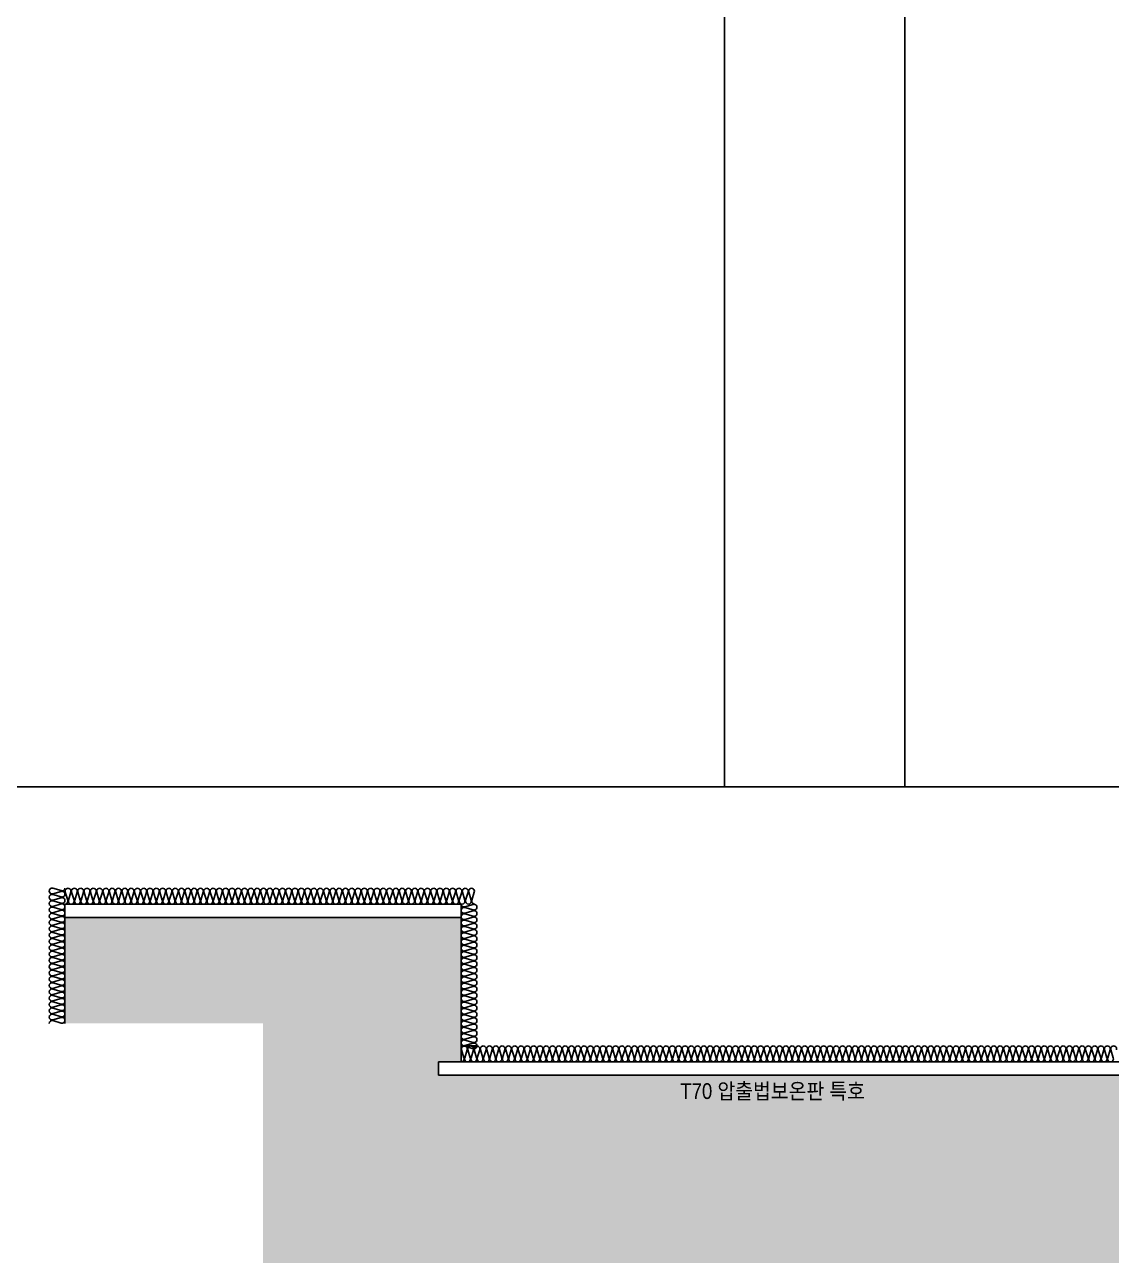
# Model space of a CAD drawing. Header units: millimetres. Extents: x 19868 to 801382, y -4805 to 85279.
# Drawn here: x 718579 to 723406, y 32849 to 38314 of the extents above; entities that cross this region are included whole.
import ezdxf
from ezdxf.enums import TextEntityAlignment as Align

# ---------------------------------------------------------------- set-up
doc = ezdxf.new("R2010")
doc.units = ezdxf.units.MM
doc.header["$LTSCALE"] = 250
for name, color, linetype in [('A-ELE-8', 8, 'Continuous'), ('A-FIN', 6, 'Continuous'), ('A-버림CONC', 4, 'Continuous'), ('ISL', 251, 'Continuous'), ('지반', 254, 'Continuous')]:
    doc.layers.add(name, color=color, linetype=linetype)
doc.layers.add('NOPLOT-단열', color=225, linetype='Continuous', plot=False)
doc.styles.add('Gdim', font='')
doc.styles.get('Gdim').set_extended_font_data('Dotum')

msp = doc.modelspace()

# ---------------------------------------------------------------- hatches: boundary and pattern name
at = {"layer": '지반'}
h = msp.add_hatch(dxfattribs=at)
h.set_pattern_fill('EARTH', color=251, scale=70, angle=45)
h.paths.add_polyline_path([(650617.8, 33228.9), (650617.8, 23234.4), (801382.4, 23234.4), (801382.4, 34608.9), (792588.2, 34608.9), (792588.2, 34478.9), (792638.2, 34478.9), (792638.2, 34418.9), (792388.2, 34418.9), (792388.2, 34478.9), (792438.2, 34478.9), (792438.2, 34628.9), (790388.2, 34628.9), (790388.2, 33878.9), (791163.2, 33878.9), (791163.2, 32378.9), (791263.2, 32378.9), (791263.2, 32318.9), (788063.2, 32318.9), (788063.2, 32378.9), (788163.2, 32378.9), (788163.2, 33878.9), (789618.2, 33878.9), (789618.2, 34448.9), (787708.2, 34448.9), (787708.2, 33008.9), (787808.2, 33008.9), (787808.2, 32948.9), (782968.2, 32948.9), (782968.2, 33008.9), (783068.2, 33008.9), (783068.2, 34248.9), (781958.2, 34248.9), (781958.2, 33208.9), (782058.2, 33208.9), (782058.2, 33148.9), (780218.2, 33148.9), (780148.2, 33218.9), (778788.2, 33218.9), (778788.2, 33278.9), (778888.2, 33278.9), (778888.2, 34318.9), (771638.2, 34318.9), (771638.2, 32778.9), (771738.2, 32778.9), (771738.2, 32718.9), (767038.2, 32718.9), (767038.2, 32778.9), (767138.2, 32778.9), (767138.2, 34318.9), (765913.1, 34318.9), (765813.1, 34218.9), (759888.2, 34218.9), (759888.2, 33178.9), (759988.2, 33178.9), (759988.2, 33118.9), (756788.2, 33118.9), (756788.2, 33178.9), (756888.2, 33178.9), (756888.2, 34218.9), (755638.2, 34218.9), (755638.2, 32978.9), (755738.2, 32978.9), (755738.2, 32918.9), (751038.2, 32918.9), (751038.2, 32978.9), (751138.2, 32978.9), (751138.2, 34518.9), (749088.2, 34518.9), (749088.2, 33778.9), (750613.2, 33778.9), (750613.2, 32278.9), (750713.2, 32278.9), (750713.2, 32218.9), (747513.2, 32218.9), (747513.2, 32278.9), (747613.2, 32278.9), (747613.2, 33778.9), (748488.2, 33778.9), (748488.2, 34078.9), (747988.2, 34078.9), (747988.2, 34418.9), (746363.2, 34418.9), (746363.2, 33478.9), (746463.2, 33478.9), (746463.2, 33418.9), (743263.2, 33418.9), (743263.2, 33478.9), (743363.2, 33478.9), (743363.2, 34418.9), (739738.2, 34418.9), (739738.2, 33978.9), (740338.2, 33978.9), (740338.2, 33278.9), (740438.2, 33278.9), (740438.2, 33218.9), (734738.2, 33218.9), (734738.2, 32978.9), (734838.2, 32978.9), (734838.2, 32918.9), (731638.2, 32918.9), (731638.2, 32978.9), (731738.2, 32978.9), (731738.2, 33218.9), (728228.2, 33218.9), (728158.2, 33148.9), (725968.2, 33148.9), (725968.2, 33208.9), (726068.2, 33208.9), (726068.2, 34048.9), (726668.2, 34048.9), (726668.2, 34348.9), (723658.2, 34348.9), (723658.2, 33708.9), (723758.2, 33708.9), (723758.2, 33648.9), (720418.2, 33648.9), (720418.2, 33708.9), (720518.2, 33708.9), (720518.2, 34348.9), (718758.2, 34348.9), (718758.2, 33878.9), (719638.2, 33878.9), (719638.2, 31878.9), (719738.2, 31878.9), (719738.2, 31818.9), (715038.2, 31818.9), (715038.2, 31878.9), (715138.2, 31878.9), (715138.2, 33878.9), (717988.2, 33878.9), (717988.2, 34622.3), (717870.2, 34622.3), (717870.2, 34603.9), (717820.2, 34603.9), (717820.2, 34622.3), (717588.2, 34622.3), (717588.2, 34682.3), (717638.2, 34682.3), (717637.5, 34831.6), (715313.2, 34820.3), (712988.3, 34808.9), (701138.2, 34568.9), (688982.5, 34328.9), (678538.2, 34278.9), (666388.2, 34228.9), (658288.2, 33228.9)])

# ---------------------------------------------------------------- linework, layer by layer
at = {"layer": 'A-ELE-8'}
for p, q in [((721688.2, 34928.9), (721688.2, 41318.9)), ((722488.2, 34928.9), (722488.2, 40568.9))]:
    msp.add_line(p, q, dxfattribs=at)
at = {"layer": 'A-FIN'}
msp.add_line((718338.2, 34928.9), (726838.2, 34928.9), dxfattribs=at)
at = {"layer": 'A-버림CONC'}
for p, q in [((718758.2, 34348.9), (720518.2, 34348.9)), ((720518.2, 33708.9), (720418.2, 33708.9)), ((720418.2, 33708.9), (720418.2, 33648.9)), ((720418.2, 33648.9), (723758.2, 33648.9))]:
    msp.add_line(p, q, dxfattribs=at)
at = {"layer": 'ISL'}
msp.add_line((720588.2, 33778.9), (720518.2, 33778.9), dxfattribs=at)
for points in [[(718688.2, 33878.9, -0.509267), (718705.2, 33891.3), (718741.2, 33880.6, 1.372593), (718741.2, 33905.3), (718705.2, 33894.6, -0.509267), (718688.2, 33906.9, -0.509267), (718705.2, 33919.3), (718741.2, 33908.6, 1.372593), (718741.2, 33933.3), (718705.2, 33922.6, -0.509267), (718688.2, 33934.9, -0.509267), (718705.2, 33947.3), (718741.2, 33936.6, 1.372593), (718741.2, 33961.3), (718705.2, 33950.6, -0.509267), (718688.2, 33962.9, -0.509267), (718705.2, 33975.3), (718741.2, 33964.6, 1.372593), (718741.2, 33989.3), (718705.2, 33978.6, -0.509267), (718688.2, 33990.9, -0.509267), (718705.2, 34003.3), (718741.2, 33992.6, 1.372593), (718741.2, 34017.3), (718705.2, 34006.6, -0.509267), (718688.2, 34018.9, -0.509267), (718705.2, 34031.3), (718741.2, 34020.6, 1.372593), (718741.2, 34045.3), (718705.2, 34034.6, -0.509267), (718688.2, 34046.9, -0.509267), (718705.2, 34059.3), (718741.2, 34048.6, 1.372593), (718741.2, 34073.3), (718705.2, 34062.6, -0.509267), (718688.2, 34074.9, -0.509267), (718705.2, 34087.3), (718741.2, 34076.6, 1.372593), (718741.2, 34101.3), (718705.2, 34090.6, -0.509267), (718688.2, 34102.9, -0.509267), (718705.2, 34115.3), (718741.2, 34104.6, 1.372593), (718741.2, 34129.3), (718705.2, 34118.6, -0.509267), (718688.2, 34130.9, -0.509267), (718705.2, 34143.3), (718741.2, 34132.6, 1.372593), (718741.2, 34157.3), (718705.2, 34146.6, -0.509267), (718688.2, 34158.9, -0.509267), (718705.2, 34171.3), (718741.2, 34160.6, 1.372593), (718741.2, 34185.3), (718705.2, 34174.6, -0.509267), (718688.2, 34186.9, -0.509267), (718705.2, 34199.3), (718741.2, 34188.6, 1.372593), (718741.2, 34213.3), (718705.2, 34202.6, -0.509267), (718688.2, 34214.9, -0.509267), (718705.2, 34227.3), (718741.2, 34216.6, 1.372593), (718741.2, 34241.3), (718705.2, 34230.6, -0.509267), (718688.2, 34242.9, -0.509267), (718705.2, 34255.3), (718741.2, 34244.6, 1.372593), (718741.2, 34269.3), (718705.2, 34258.6, -0.509267), (718688.2, 34270.9, -0.509267), (718705.2, 34283.3), (718741.2, 34272.6, 1.372593), (718741.2, 34297.3), (718705.2, 34286.6, -0.509267), (718688.2, 34298.9, -0.509267), (718705.2, 34311.3), (718741.2, 34300.6, 1.372593), (718741.2, 34325.3), (718705.2, 34314.6, -0.509267), (718688.2, 34326.9, -0.509267), (718705.2, 34339.3), (718741.2, 34328.6, 1.372593), (718741.2, 34353.3), (718705.2, 34342.6, -0.509267), (718688.2, 34354.9, -0.509267), (718705.2, 34367.3), (718741.2, 34356.6, 1.372593), (718741.2, 34381.3), (718705.2, 34370.6, -0.509267), (718688.2, 34382.9, -0.509267), (718705.2, 34395.3), (718741.2, 34384.6, 1.372593), (718741.2, 34409.3), (718705.2, 34398.6, -0.509267), (718688.2, 34410.9, -0.509267), (718705.2, 34423.3), (718741.2, 34412.6, 1.372593), (718741.2, 34437.3), (718705.2, 34426.6, -0.509267), (718688.2, 34438.9, -0.509267), (718705.2, 34451.3), (718741.2, 34440.6, 1.372593), (718741.2, 34465.3), (718705.2, 34454.6, -0.509267), (718688.2, 34466.9, -0.509267), (718705.2, 34479.3), (718741.2, 34468.6, 0.460628), (718758.1, 34478.9, 0.460628)], [(718758.2, 34408.9, 0.509267), (718770.6, 34425.9), (718759.9, 34462, -1.372593), (718784.6, 34462), (718773.9, 34425.9, 0.509267), (718786.2, 34408.9, 0.509267), (718798.6, 34425.9), (718787.9, 34462, -1.372593), (718812.6, 34462), (718801.9, 34425.9, 0.509267), (718814.2, 34408.9, 0.509267), (718826.6, 34425.9), (718815.9, 34462, -1.372593), (718840.6, 34462), (718829.9, 34425.9, 0.509267), (718842.2, 34408.9, 0.509267), (718854.6, 34425.9), (718843.9, 34462, -1.372593), (718868.6, 34462), (718857.9, 34425.9, 0.509267), (718870.2, 34408.9, 0.509267), (718882.6, 34425.9), (718871.9, 34462, -1.372593), (718896.6, 34462), (718885.9, 34425.9, 0.509267), (718898.2, 34408.9, 0.509267), (718910.6, 34425.9), (718899.9, 34462, -1.372593), (718924.6, 34462), (718913.9, 34425.9, 0.509267), (718926.2, 34408.9, 0.509267), (718938.6, 34425.9), (718927.9, 34462, -1.372593), (718952.6, 34462), (718941.9, 34425.9, 0.509267), (718954.2, 34408.9, 0.509267), (718966.6, 34425.9), (718955.9, 34462, -1.372593), (718980.6, 34462), (718969.9, 34425.9, 0.509267), (718982.2, 34408.9, 0.509267), (718994.6, 34425.9), (718983.9, 34462, -1.372593), (719008.6, 34462), (718997.9, 34425.9, 0.509267), (719010.2, 34408.9, 0.509267), (719022.6, 34425.9), (719011.9, 34462, -1.372593), (719036.6, 34462), (719025.9, 34425.9, 0.509267), (719038.2, 34408.9, 0.509267), (719050.6, 34425.9), (719039.9, 34462, -1.372593), (719064.6, 34462), (719053.9, 34425.9, 0.509267), (719066.2, 34408.9, 0.509267), (719078.6, 34425.9), (719067.9, 34462, -1.372593), (719092.6, 34462), (719081.9, 34425.9, 0.509267), (719094.2, 34408.9, 0.509267), (719106.6, 34425.9), (719095.9, 34462, -1.372593), (719120.6, 34462), (719109.9, 34425.9, 0.509267), (719122.2, 34408.9, 0.509267), (719134.6, 34425.9), (719123.9, 34462, -1.372593), (719148.6, 34462), (719137.9, 34425.9, 0.509267), (719150.2, 34408.9, 0.509267), (719162.6, 34425.9), (719151.9, 34462, -1.372593), (719176.6, 34462), (719165.9, 34425.9, 0.509267), (719178.2, 34408.9, 0.509267), (719190.6, 34425.9), (719179.9, 34462, -1.372593), (719204.6, 34462), (719193.9, 34425.9, 0.509267), (719206.2, 34408.9, 0.509267), (719218.6, 34425.9), (719207.9, 34462, -1.372593), (719232.6, 34462), (719221.9, 34425.9, 0.509267), (719234.2, 34408.9, 0.509267), (719246.6, 34425.9), (719235.9, 34462, -1.372593), (719260.6, 34462), (719249.9, 34425.9, 0.509267), (719262.2, 34408.9, 0.509267), (719274.6, 34425.9), (719263.9, 34462, -1.372593), (719288.6, 34462), (719277.9, 34425.9, 0.509267), (719290.2, 34408.9, 0.509267), (719302.6, 34425.9), (719291.9, 34462, -1.372593), (719316.6, 34462), (719305.9, 34425.9, 0.509267), (719318.2, 34408.9, 0.509267), (719330.6, 34425.9), (719319.9, 34462, -1.372593), (719344.6, 34462), (719333.9, 34425.9, 0.509267), (719346.2, 34408.9, 0.509267), (719358.6, 34425.9), (719347.9, 34462, -1.372593), (719372.6, 34462), (719361.9, 34425.9, 0.509267), (719374.2, 34408.9, 0.509267), (719386.6, 34425.9), (719375.9, 34462, -1.372593), (719400.6, 34462), (719389.9, 34425.9, 0.509267), (719402.2, 34408.9, 0.509267), (719414.6, 34425.9), (719403.9, 34462, -1.372593), (719428.6, 34462), (719417.9, 34425.9, 0.509267), (719430.2, 34408.9, 0.509267), (719442.6, 34425.9), (719431.9, 34462, -1.372593), (719456.6, 34462), (719445.9, 34425.9, 0.509267), (719458.2, 34408.9, 0.509267), (719470.6, 34425.9), (719459.9, 34462, -1.372593), (719484.6, 34462), (719473.9, 34425.9, 0.509267), (719486.2, 34408.9, 0.509267), (719498.6, 34425.9), (719487.9, 34462, -1.372593), (719512.6, 34462), (719501.9, 34425.9, 0.509267), (719514.2, 34408.9, 0.509267), (719526.6, 34425.9), (719515.9, 34462, -1.372593), (719540.6, 34462), (719529.9, 34425.9, 0.509267), (719542.2, 34408.9, 0.509267), (719554.6, 34425.9), (719543.9, 34462, -1.372593), (719568.6, 34462), (719557.9, 34425.9, 0.509267), (719570.2, 34408.9, 0.509267), (719582.6, 34425.9), (719571.9, 34462, -1.372593), (719596.6, 34462), (719585.9, 34425.9, 0.509267), (719598.2, 34408.9, 0.509267), (719610.6, 34425.9), (719599.9, 34462, -1.372593), (719624.6, 34462), (719613.9, 34425.9, 0.509267), (719626.2, 34408.9, 0.509267), (719638.6, 34425.9), (719627.9, 34462, -1.372593), (719652.6, 34462), (719641.9, 34425.9, 0.509267), (719654.2, 34408.9, 0.509267), (719666.6, 34425.9), (719655.9, 34462, -1.372593), (719680.6, 34462), (719669.9, 34425.9, 0.509267), (719682.2, 34408.9, 0.509267), (719694.6, 34425.9), (719683.9, 34462, -1.372593), (719708.6, 34462), (719697.9, 34425.9, 0.509267), (719710.2, 34408.9, 0.509267), (719722.6, 34425.9), (719711.9, 34462, -1.372593), (719736.6, 34462), (719725.9, 34425.9, 0.509267), (719738.2, 34408.9, 0.509267), (719750.6, 34425.9), (719739.9, 34462, -1.372593), (719764.6, 34462), (719753.9, 34425.9, 0.509267), (719766.2, 34408.9, 0.509267), (719778.6, 34425.9), (719767.9, 34462, -1.372593), (719792.6, 34462), (719781.9, 34425.9, 0.509267), (719794.2, 34408.9, 0.509267), (719806.6, 34425.9), (719795.9, 34462, -1.372593), (719820.6, 34462), (719809.9, 34425.9, 0.509267), (719822.2, 34408.9, 0.509267), (719834.6, 34425.9), (719823.9, 34462, -1.372593), (719848.6, 34462), (719837.9, 34425.9, 0.509267), (719850.2, 34408.9, 0.509267), (719862.6, 34425.9), (719851.9, 34462, -1.372593), (719876.6, 34462), (719865.9, 34425.9, 0.509267), (719878.2, 34408.9, 0.509267), (719890.6, 34425.9), (719879.9, 34462, -1.372593), (719904.6, 34462), (719893.9, 34425.9, 0.509267), (719906.2, 34408.9, 0.509267), (719918.6, 34425.9), (719907.9, 34462, -1.372593), (719932.6, 34462), (719921.9, 34425.9, 0.509267), (719934.2, 34408.9, 0.509267), (719946.6, 34425.9), (719935.9, 34462, -1.372593), (719960.6, 34462), (719949.9, 34425.9, 0.509267), (719962.2, 34408.9, 0.509267), (719974.6, 34425.9), (719963.9, 34462, -1.372593), (719988.6, 34462), (719977.9, 34425.9, 0.509267), (719990.2, 34408.9, 0.509267), (720002.6, 34425.9), (719991.9, 34462, -1.372593), (720016.6, 34462), (720005.9, 34425.9, 0.509267), (720018.2, 34408.9, 0.509267), (720030.6, 34425.9), (720019.9, 34462, -1.372593), (720044.6, 34462), (720033.9, 34425.9, 0.509267), (720046.2, 34408.9, 0.509267), (720058.6, 34425.9), (720047.9, 34462, -1.372593), (720072.6, 34462), (720061.9, 34425.9, 0.509267), (720074.2, 34408.9, 0.509267), (720086.6, 34425.9), (720075.9, 34462, -1.372593), (720100.6, 34462), (720089.9, 34425.9, 0.509267), (720102.2, 34408.9, 0.509267), (720114.6, 34425.9), (720103.9, 34462, -1.372593), (720128.6, 34462), (720117.9, 34425.9, 0.509267), (720130.2, 34408.9, 0.509267), (720142.6, 34425.9), (720131.9, 34462, -1.372593), (720156.6, 34462), (720145.9, 34425.9, 0.509267), (720158.2, 34408.9, 0.509267), (720170.6, 34425.9), (720159.9, 34462, -1.372593), (720184.6, 34462), (720173.9, 34425.9, 0.509267), (720186.2, 34408.9, 0.509267), (720198.6, 34425.9), (720187.9, 34462, -1.372593), (720212.6, 34462), (720201.9, 34425.9, 0.509267), (720214.2, 34408.9, 0.509267), (720226.6, 34425.9), (720215.9, 34462, -1.372593), (720240.6, 34462), (720229.9, 34425.9, 0.509267), (720242.2, 34408.9, 0.509267), (720254.6, 34425.9), (720243.9, 34462, -1.372593), (720268.6, 34462), (720257.9, 34425.9, 0.509267), (720270.2, 34408.9, 0.509267), (720282.6, 34425.9), (720271.9, 34462, -1.372593), (720296.6, 34462), (720285.9, 34425.9, 0.509267), (720298.2, 34408.9, 0.509267), (720310.6, 34425.9), (720299.9, 34462, -1.372593), (720324.6, 34462), (720313.9, 34425.9, 0.509267), (720326.2, 34408.9, 0.509267), (720338.6, 34425.9), (720327.9, 34462, -1.372593), (720352.6, 34462), (720341.9, 34425.9, 0.509267), (720354.2, 34408.9, 0.509267), (720366.6, 34425.9), (720355.9, 34462, -1.372593), (720380.6, 34462), (720369.9, 34425.9, 0.509267), (720382.2, 34408.9, 0.509267), (720394.6, 34425.9), (720383.9, 34462, -1.372593), (720408.6, 34462), (720397.9, 34425.9, 0.509267), (720410.2, 34408.9, 0.509267), (720422.6, 34425.9), (720411.9, 34462, -1.372593), (720436.6, 34462), (720425.9, 34425.9, 0.509267), (720438.2, 34408.9, 0.509267), (720450.6, 34425.9), (720439.9, 34462, -1.372593), (720464.6, 34462), (720453.9, 34425.9, 0.509267), (720466.2, 34408.9, 0.509267), (720478.6, 34425.9), (720467.9, 34462, -1.372593), (720492.6, 34462), (720481.9, 34425.9, 0.509267), (720494.2, 34408.9, 0.509267), (720506.6, 34425.9), (720495.9, 34462, -1.372593), (720520.6, 34462), (720509.9, 34425.9, 0.509267), (720522.2, 34408.9, 0.509267), (720534.6, 34425.9), (720523.9, 34462, -1.372593), (720548.6, 34462), (720537.9, 34425.9, 0.509267), (720550.2, 34408.9, 0.509267), (720562.6, 34425.9), (720551.9, 34462, -1.372593), (720576.6, 34462), (720565.9, 34425.9, 0.509267), (720578.2, 34408.9)], [(720518.2, 34408.9, 0.509267), (720535.2, 34396.6), (720571.2, 34407.3, -1.372593), (720571.2, 34382.6), (720535.2, 34393.3, 0.509267), (720518.2, 34380.9, 0.509267), (720535.2, 34368.6), (720571.2, 34379.3, -1.372593), (720571.2, 34354.6), (720535.2, 34365.3, 0.509267), (720518.2, 34352.9, 0.509267), (720535.2, 34340.6), (720571.2, 34351.3, -1.372593), (720571.2, 34326.6), (720535.2, 34337.3, 0.509267), (720518.2, 34324.9, 0.509267), (720535.2, 34312.6), (720571.2, 34323.3, -1.372593), (720571.2, 34298.6), (720535.2, 34309.3, 0.509267), (720518.2, 34296.9, 0.509267), (720535.2, 34284.6), (720571.2, 34295.3, -1.372593), (720571.2, 34270.6), (720535.2, 34281.3, 0.509267), (720518.2, 34268.9, 0.509267), (720535.2, 34256.6), (720571.2, 34267.3, -1.372593), (720571.2, 34242.6), (720535.2, 34253.3, 0.509267), (720518.2, 34240.9, 0.509267), (720535.2, 34228.6), (720571.2, 34239.3, -1.372593), (720571.2, 34214.6), (720535.2, 34225.3, 0.509267), (720518.2, 34212.9, 0.509267), (720535.2, 34200.6), (720571.2, 34211.3, -1.372593), (720571.2, 34186.6), (720535.2, 34197.3, 0.509267), (720518.2, 34184.9, 0.509267), (720535.2, 34172.6), (720571.2, 34183.3, -1.372593), (720571.2, 34158.6), (720535.2, 34169.3, 0.509267), (720518.2, 34156.9, 0.509267), (720535.2, 34144.6), (720571.2, 34155.3, -1.372593), (720571.2, 34130.6), (720535.2, 34141.3, 0.509267), (720518.2, 34128.9, 0.509267), (720535.2, 34116.6), (720571.2, 34127.3, -1.372593), (720571.2, 34102.6), (720535.2, 34113.3, 0.509267), (720518.2, 34100.9, 0.509267), (720535.2, 34088.6), (720571.2, 34099.3, -1.372593), (720571.2, 34074.6), (720535.2, 34085.3, 0.509267), (720518.2, 34072.9, 0.509267), (720535.2, 34060.6), (720571.2, 34071.3, -1.372593), (720571.2, 34046.6), (720535.2, 34057.3, 0.509267), (720518.2, 34044.9, 0.509267), (720535.2, 34032.6), (720571.2, 34043.3, -1.372593), (720571.2, 34018.6), (720535.2, 34029.3, 0.509267), (720518.2, 34016.9, 0.509267), (720535.2, 34004.6), (720571.2, 34015.3, -1.372593), (720571.2, 33990.6), (720535.2, 34001.3, 0.509267), (720518.2, 33988.9, 0.509267), (720535.2, 33976.6), (720571.2, 33987.3, -1.372593), (720571.2, 33962.6), (720535.2, 33973.3, 0.509267), (720518.2, 33960.9, 0.509267), (720535.2, 33948.6), (720571.2, 33959.3, -1.372593), (720571.2, 33934.6), (720535.2, 33945.3, 0.509267), (720518.2, 33932.9, 0.509267), (720535.2, 33920.6), (720571.2, 33931.3, -1.372593), (720571.2, 33906.6), (720535.2, 33917.3, 0.509267), (720518.2, 33904.9, 0.509267), (720535.2, 33892.6), (720571.2, 33903.3, -1.372593), (720571.2, 33878.6), (720535.2, 33889.3, 0.509267), (720518.2, 33876.9, 0.509267), (720535.2, 33864.6), (720571.2, 33875.3, -1.372593), (720571.2, 33850.6), (720535.2, 33861.3, 0.509267), (720518.2, 33848.9, 0.509267), (720535.2, 33836.6), (720571.2, 33847.3, -1.372593), (720571.2, 33822.6), (720535.2, 33833.3, 0.509267), (720518.2, 33820.9, 0.509267), (720535.2, 33808.6), (720571.2, 33819.3, -1.372593), (720571.2, 33794.6), (720535.2, 33805.3, 0.509267), (720518.2, 33792.9, 0.509267), (720535.2, 33780.6), (720571.2, 33791.3, -1.372593), (720571.2, 33766.6), (720535.2, 33777.3, 0.509267), (720518.2, 33764.9)], [(720518.2, 33708.9, 0.00027), (720518.2, 33708.9, 0.509267), (720530.6, 33725.9), (720519.9, 33762, -1.372593), (720544.6, 33762), (720533.9, 33725.9, 0.509267), (720546.2, 33708.9, 0.509267), (720558.6, 33725.9), (720547.9, 33762, -1.372593), (720572.6, 33762), (720561.9, 33725.9, 0.509267), (720574.2, 33708.9, 0.509267), (720586.6, 33725.9), (720575.9, 33762, -1.372593), (720600.6, 33762), (720589.9, 33725.9, 0.509267), (720602.2, 33708.9, 0.509267), (720614.6, 33725.9), (720603.9, 33762, -1.372593), (720628.6, 33762), (720617.9, 33725.9, 0.509267), (720630.2, 33708.9, 0.509267), (720642.6, 33725.9), (720631.9, 33762, -1.372593), (720656.6, 33762), (720645.9, 33725.9, 0.509267), (720658.2, 33708.9, 0.509267), (720670.6, 33725.9), (720659.9, 33762, -1.372593), (720684.6, 33762), (720673.9, 33725.9, 0.509267), (720686.2, 33708.9, 0.509267), (720698.6, 33725.9), (720687.9, 33762, -1.372593), (720712.6, 33762), (720701.9, 33725.9, 0.509267), (720714.2, 33708.9, 0.509267), (720726.6, 33725.9), (720715.9, 33762, -1.372593), (720740.6, 33762), (720729.9, 33725.9, 0.509267), (720742.2, 33708.9, 0.509267), (720754.6, 33725.9), (720743.9, 33762, -1.372593), (720768.6, 33762), (720757.9, 33725.9, 0.509267), (720770.2, 33708.9, 0.509267), (720782.6, 33725.9), (720771.9, 33762, -1.372593), (720796.6, 33762), (720785.9, 33725.9, 0.509267), (720798.2, 33708.9, 0.509267), (720810.6, 33725.9), (720799.9, 33762, -1.372593), (720824.6, 33762), (720813.9, 33725.9, 0.509267), (720826.2, 33708.9, 0.509267), (720838.6, 33725.9), (720827.9, 33762, -1.372593), (720852.6, 33762), (720841.9, 33725.9, 0.509267), (720854.2, 33708.9, 0.509267), (720866.6, 33725.9), (720855.9, 33762, -1.372593), (720880.6, 33762), (720869.9, 33725.9, 0.509267), (720882.2, 33708.9, 0.509267), (720894.6, 33725.9), (720883.9, 33762, -1.372593), (720908.6, 33762), (720897.9, 33725.9, 0.509267), (720910.2, 33708.9, 0.509267), (720922.6, 33725.9), (720911.9, 33762, -1.372593), (720936.6, 33762), (720925.9, 33725.9, 0.509267), (720938.2, 33708.9, 0.509267), (720950.6, 33725.9), (720939.9, 33762, -1.372593), (720964.6, 33762), (720953.9, 33725.9, 0.509267), (720966.2, 33708.9, 0.509267), (720978.6, 33725.9), (720967.9, 33762, -1.372593), (720992.6, 33762), (720981.9, 33725.9, 0.509267), (720994.2, 33708.9, 0.509267), (721006.6, 33725.9), (720995.9, 33762, -1.372593), (721020.6, 33762), (721009.9, 33725.9, 0.509267), (721022.2, 33708.9, 0.509267), (721034.6, 33725.9), (721023.9, 33762, -1.372593), (721048.6, 33762), (721037.9, 33725.9, 0.509267), (721050.2, 33708.9, 0.509267), (721062.6, 33725.9), (721051.9, 33762, -1.372593), (721076.6, 33762), (721065.9, 33725.9, 0.509267), (721078.2, 33708.9, 0.509267), (721090.6, 33725.9), (721079.9, 33762, -1.372593), (721104.6, 33762), (721093.9, 33725.9, 0.509267), (721106.2, 33708.9, 0.509267), (721118.6, 33725.9), (721107.9, 33762, -1.372593), (721132.6, 33762), (721121.9, 33725.9, 0.509267), (721134.2, 33708.9, 0.509267), (721146.6, 33725.9), (721135.9, 33762, -1.372593), (721160.6, 33762), (721149.9, 33725.9, 0.509267), (721162.2, 33708.9, 0.509267), (721174.6, 33725.9), (721163.9, 33762, -1.372593), (721188.6, 33762), (721177.9, 33725.9, 0.509267), (721190.2, 33708.9, 0.509267), (721202.6, 33725.9), (721191.9, 33762, -1.372593), (721216.6, 33762), (721205.9, 33725.9, 0.509267), (721218.2, 33708.9, 0.509267), (721230.6, 33725.9), (721219.9, 33762, -1.372593), (721244.6, 33762), (721233.9, 33725.9, 0.509267), (721246.2, 33708.9, 0.509267), (721258.6, 33725.9), (721247.9, 33762, -1.372593), (721272.6, 33762), (721261.9, 33725.9, 0.509267), (721274.2, 33708.9, 0.509267), (721286.6, 33725.9), (721275.9, 33762, -1.372593), (721300.6, 33762), (721289.9, 33725.9, 0.509267), (721302.2, 33708.9, 0.509267), (721314.6, 33725.9), (721303.9, 33762, -1.372593), (721328.6, 33762), (721317.9, 33725.9, 0.509267), (721330.2, 33708.9, 0.509267), (721342.6, 33725.9), (721331.9, 33762, -1.372593), (721356.6, 33762), (721345.9, 33725.9, 0.509267), (721358.2, 33708.9, 0.509267), (721370.6, 33725.9), (721359.9, 33762, -1.372593), (721384.6, 33762), (721373.9, 33725.9, 0.509267), (721386.2, 33708.9, 0.509267), (721398.6, 33725.9), (721387.9, 33762, -1.372593), (721412.6, 33762), (721401.9, 33725.9, 0.509267), (721414.2, 33708.9, 0.509267), (721426.6, 33725.9), (721415.9, 33762, -1.372593), (721440.6, 33762), (721429.9, 33725.9, 0.509267), (721442.2, 33708.9, 0.509267), (721454.6, 33725.9), (721443.9, 33762, -1.372593), (721468.6, 33762), (721457.9, 33725.9, 0.509267), (721470.2, 33708.9, 0.509267), (721482.6, 33725.9), (721471.9, 33762, -1.372593), (721496.6, 33762), (721485.9, 33725.9, 0.509267), (721498.2, 33708.9, 0.509267), (721510.6, 33725.9), (721499.9, 33762, -1.372593), (721524.6, 33762), (721513.9, 33725.9, 0.509267), (721526.2, 33708.9, 0.509267), (721538.6, 33725.9), (721527.9, 33762, -1.372593), (721552.6, 33762), (721541.9, 33725.9, 0.509267), (721554.2, 33708.9, 0.509267), (721566.6, 33725.9), (721555.9, 33762, -1.372593), (721580.6, 33762), (721569.9, 33725.9, 0.509267), (721582.2, 33708.9, 0.509267), (721594.6, 33725.9), (721583.9, 33762, -1.372593), (721608.6, 33762), (721597.9, 33725.9, 0.509267), (721610.2, 33708.9, 0.509267), (721622.6, 33725.9), (721611.9, 33762, -1.372593), (721636.6, 33762), (721625.9, 33725.9, 0.509267), (721638.2, 33708.9, 0.509267), (721650.6, 33725.9), (721639.9, 33762, -1.372593), (721664.6, 33762), (721653.9, 33725.9, 0.509267), (721666.2, 33708.9, 0.509267), (721678.6, 33725.9), (721667.9, 33762, -1.372593), (721692.6, 33762), (721681.9, 33725.9, 0.509267), (721694.2, 33708.9, 0.509267), (721706.6, 33725.9), (721695.9, 33762, -1.372593), (721720.6, 33762), (721709.9, 33725.9, 0.509267), (721722.2, 33708.9, 0.509267), (721734.6, 33725.9), (721723.9, 33762, -1.372593), (721748.6, 33762), (721737.9, 33725.9, 0.509267), (721750.2, 33708.9, 0.509267), (721762.6, 33725.9), (721751.9, 33762, -1.372593), (721776.6, 33762), (721765.9, 33725.9, 0.509267), (721778.2, 33708.9, 0.509267), (721790.6, 33725.9), (721779.9, 33762, -1.372593), (721804.6, 33762), (721793.9, 33725.9, 0.509267), (721806.2, 33708.9, 0.509267), (721818.6, 33725.9), (721807.9, 33762, -1.372593), (721832.6, 33762), (721821.9, 33725.9, 0.509267), (721834.2, 33708.9, 0.509267), (721846.6, 33725.9), (721835.9, 33762, -1.372593), (721860.6, 33762), (721849.9, 33725.9, 0.509267), (721862.2, 33708.9, 0.509267), (721874.6, 33725.9), (721863.9, 33762, -1.372593), (721888.6, 33762), (721877.9, 33725.9, 0.509267), (721890.2, 33708.9, 0.509267), (721902.6, 33725.9), (721891.9, 33762, -1.372593), (721916.6, 33762), (721905.9, 33725.9, 0.509267), (721918.2, 33708.9, 0.509267), (721930.6, 33725.9), (721919.9, 33762, -1.372593), (721944.6, 33762), (721933.9, 33725.9, 0.509267), (721946.2, 33708.9, 0.509267), (721958.6, 33725.9), (721947.9, 33762, -1.372593), (721972.6, 33762), (721961.9, 33725.9, 0.509267), (721974.2, 33708.9, 0.509267), (721986.6, 33725.9), (721975.9, 33762, -1.372593), (722000.6, 33762), (721989.9, 33725.9, 0.509267), (722002.2, 33708.9, 0.509267), (722014.6, 33725.9), (722003.9, 33762, -1.372593), (722028.6, 33762), (722017.9, 33725.9, 0.509267), (722030.2, 33708.9, 0.509267), (722042.6, 33725.9), (722031.9, 33762, -1.372593), (722056.6, 33762), (722045.9, 33725.9, 0.509267), (722058.2, 33708.9, 0.509267), (722070.6, 33725.9), (722059.9, 33762, -1.372593), (722084.6, 33762), (722073.9, 33725.9, 0.509267), (722086.2, 33708.9, 0.509267), (722098.6, 33725.9), (722087.9, 33762, -1.372593), (722112.6, 33762), (722101.9, 33725.9, 0.509267), (722114.2, 33708.9, 0.509267), (722126.6, 33725.9), (722115.9, 33762, -1.372593), (722140.6, 33762), (722129.9, 33725.9, 0.509267), (722142.2, 33708.9, 0.509267), (722154.6, 33725.9), (722143.9, 33762, -1.372593), (722168.6, 33762), (722157.9, 33725.9, 0.509267), (722170.2, 33708.9, 0.509267), (722182.6, 33725.9), (722171.9, 33762, -1.372593), (722196.6, 33762), (722185.9, 33725.9, 0.509267), (722198.2, 33708.9, 0.509267), (722210.6, 33725.9), (722199.9, 33762, -1.372593), (722224.6, 33762), (722213.9, 33725.9, 0.509267), (722226.2, 33708.9, 0.509267), (722238.6, 33725.9), (722227.9, 33762, -1.372593), (722252.6, 33762), (722241.9, 33725.9, 0.509267), (722254.2, 33708.9, 0.509267), (722266.6, 33725.9), (722255.9, 33762, -1.372593), (722280.6, 33762), (722269.9, 33725.9, 0.509267), (722282.2, 33708.9, 0.509267), (722294.6, 33725.9), (722283.9, 33762, -1.372593), (722308.6, 33762), (722297.9, 33725.9, 0.509267), (722310.2, 33708.9, 0.509267), (722322.6, 33725.9), (722311.9, 33762, -1.372593), (722336.6, 33762), (722325.9, 33725.9, 0.509267), (722338.2, 33708.9, 0.509267), (722350.6, 33725.9), (722339.9, 33762, -1.372593), (722364.6, 33762), (722353.9, 33725.9, 0.509267), (722366.2, 33708.9, 0.509267), (722378.6, 33725.9), (722367.9, 33762, -1.372593), (722392.6, 33762), (722381.9, 33725.9, 0.509267), (722394.2, 33708.9, 0.509267), (722406.6, 33725.9), (722395.9, 33762, -1.372593), (722420.6, 33762), (722409.9, 33725.9, 0.509267), (722422.2, 33708.9, 0.509267), (722434.6, 33725.9), (722423.9, 33762, -1.372593), (722448.6, 33762), (722437.9, 33725.9, 0.509267), (722450.2, 33708.9, 0.509267), (722462.6, 33725.9), (722451.9, 33762, -1.372593), (722476.6, 33762), (722465.9, 33725.9, 0.509267), (722478.2, 33708.9, 0.509267), (722490.6, 33725.9), (722479.9, 33762, -1.372593), (722504.6, 33762), (722493.9, 33725.9, 0.509267), (722506.2, 33708.9, 0.509267), (722518.6, 33725.9), (722507.9, 33762, -1.372593), (722532.6, 33762), (722521.9, 33725.9, 0.509267), (722534.2, 33708.9, 0.509267), (722546.6, 33725.9), (722535.9, 33762, -1.372593), (722560.6, 33762), (722549.9, 33725.9, 0.509267), (722562.2, 33708.9, 0.509267), (722574.6, 33725.9), (722563.9, 33762, -1.372593), (722588.6, 33762), (722577.9, 33725.9, 0.509267), (722590.2, 33708.9, 0.509267), (722602.6, 33725.9), (722591.9, 33762, -1.372593), (722616.6, 33762), (722605.9, 33725.9, 0.509267), (722618.2, 33708.9, 0.509267), (722630.6, 33725.9), (722619.9, 33762, -1.372593), (722644.6, 33762), (722633.9, 33725.9, 0.509267), (722646.2, 33708.9, 0.509267), (722658.6, 33725.9), (722647.9, 33762, -1.372593), (722672.6, 33762), (722661.9, 33725.9, 0.509267), (722674.2, 33708.9, 0.509267), (722686.6, 33725.9), (722675.9, 33762, -1.372593), (722700.6, 33762), (722689.9, 33725.9, 0.509267), (722702.2, 33708.9, 0.509267), (722714.6, 33725.9), (722703.9, 33762, -1.372593), (722728.6, 33762), (722717.9, 33725.9, 0.509267), (722730.2, 33708.9, 0.509267), (722742.6, 33725.9), (722731.9, 33762, -1.372593), (722756.6, 33762), (722745.9, 33725.9, 0.509267), (722758.2, 33708.9, 0.509267), (722770.6, 33725.9), (722759.9, 33762, -1.372593), (722784.6, 33762), (722773.9, 33725.9, 0.509267), (722786.2, 33708.9, 0.509267), (722798.6, 33725.9), (722787.9, 33762, -1.372593), (722812.6, 33762), (722801.9, 33725.9, 0.509267), (722814.2, 33708.9, 0.509267), (722826.6, 33725.9), (722815.9, 33762, -1.372593), (722840.6, 33762), (722829.9, 33725.9, 0.509267), (722842.2, 33708.9, 0.509267), (722854.6, 33725.9), (722843.9, 33762, -1.372593), (722868.6, 33762), (722857.9, 33725.9, 0.509267), (722870.2, 33708.9, 0.509267), (722882.6, 33725.9), (722871.9, 33762, -1.372593), (722896.6, 33762), (722885.9, 33725.9, 0.509267), (722898.2, 33708.9, 0.509267), (722910.6, 33725.9), (722899.9, 33762, -1.372593), (722924.6, 33762), (722913.9, 33725.9, 0.509267), (722926.2, 33708.9, 0.509267), (722938.6, 33725.9), (722927.9, 33762, -1.372593), (722952.6, 33762), (722941.9, 33725.9, 0.509267), (722954.2, 33708.9, 0.509267), (722966.6, 33725.9), (722955.9, 33762, -1.372593), (722980.6, 33762), (722969.9, 33725.9, 0.509267), (722982.2, 33708.9, 0.509267), (722994.6, 33725.9), (722983.9, 33762, -1.372593), (723008.6, 33762), (722997.9, 33725.9, 0.509267), (723010.2, 33708.9, 0.509267), (723022.6, 33725.9), (723011.9, 33762, -1.372593), (723036.6, 33762), (723025.9, 33725.9, 0.509267), (723038.2, 33708.9, 0.509267), (723050.6, 33725.9), (723039.9, 33762, -1.372593), (723064.6, 33762), (723053.9, 33725.9, 0.509267), (723066.2, 33708.9, 0.509267), (723078.6, 33725.9), (723067.9, 33762, -1.372593), (723092.6, 33762), (723081.9, 33725.9, 0.509267), (723094.2, 33708.9, 0.509267), (723106.6, 33725.9), (723095.9, 33762, -1.372593), (723120.6, 33762), (723109.9, 33725.9, 0.509267), (723122.2, 33708.9, 0.509267), (723134.6, 33725.9), (723123.9, 33762, -1.372593), (723148.6, 33762), (723137.9, 33725.9, 0.509267), (723150.2, 33708.9, 0.509267), (723162.6, 33725.9), (723151.9, 33762, -1.372593), (723176.6, 33762), (723165.9, 33725.9, 0.509267), (723178.2, 33708.9, 0.509267), (723190.6, 33725.9), (723179.9, 33762, -1.372593), (723204.6, 33762), (723193.9, 33725.9, 0.509267), (723206.2, 33708.9, 0.509267), (723218.6, 33725.9), (723207.9, 33762, -1.372593), (723232.6, 33762), (723221.9, 33725.9, 0.509267), (723234.2, 33708.9, 0.509267), (723246.6, 33725.9), (723235.9, 33762, -1.372593), (723260.6, 33762), (723249.9, 33725.9, 0.509267), (723262.2, 33708.9, 0.509267), (723274.6, 33725.9), (723263.9, 33762, -1.372593), (723288.6, 33762), (723277.9, 33725.9, 0.509267), (723290.2, 33708.9, 0.509267), (723302.6, 33725.9), (723291.9, 33762, -1.372593), (723316.6, 33762), (723305.9, 33725.9, 0.509267), (723318.2, 33708.9, 0.509267), (723330.6, 33725.9), (723319.9, 33762, -1.372593), (723344.6, 33762), (723333.9, 33725.9, 0.509267), (723346.2, 33708.9, 0.509267), (723358.6, 33725.9), (723347.9, 33762, -1.372593), (723372.6, 33762), (723361.9, 33725.9, 0.509267), (723374.2, 33708.9, 0.509267), (723386.6, 33725.9), (723375.9, 33762, -1.372593), (723400.6, 33762), (723389.9, 33725.9, 0.509267), (723402.2, 33708.9, 0.509267), (723414.6, 33725.9), (723403.9, 33762, -1.372593), (723428.6, 33762)]]:
    msp.add_lwpolyline(points, format="xyb", dxfattribs=at)
for points in [[(718758.2, 33878.9), (718758.2, 34408.9), (720518.2, 34408.9), (720518.2, 33708.9)], [(720518.2, 33708.9), (723658.2, 33708.9), (723658.2, 34408.9), (726738.2, 34408.9)]]:
    msp.add_lwpolyline(points, dxfattribs=at)

# ---------------------------------------------------------------- texts
at = {"layer": 'NOPLOT-단열', "style": 'Gdim', "width": 0.9}
msp.add_text('T70 압출법보온판 특호', height=70, dxfattribs=at).set_placement((721901.6, 33578.4), align=Align.MIDDLE_CENTER)

doc.saveas('drawing.dxf')
